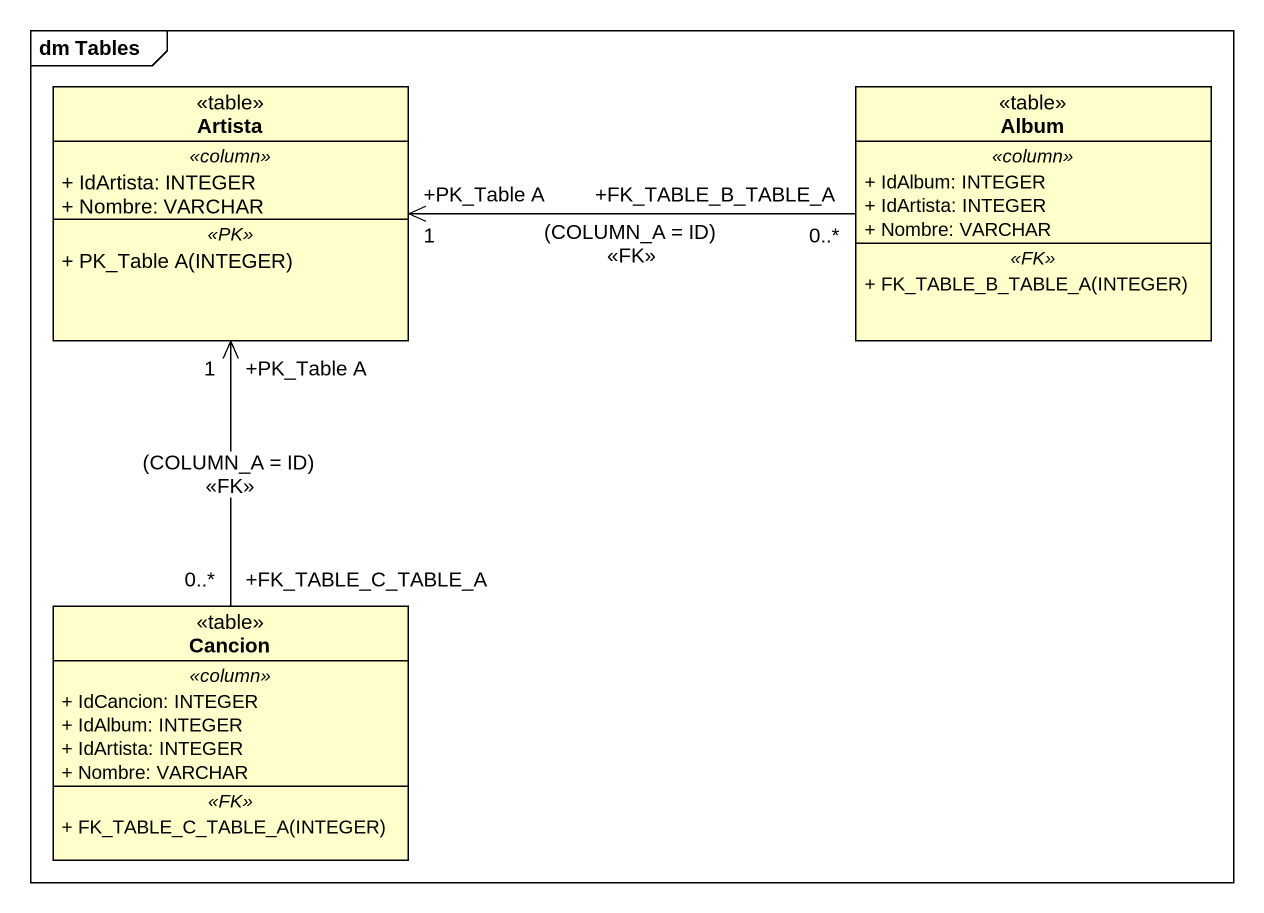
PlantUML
@startuml
mainframe dm Tables
hide circle
hide empty members
skinparam classAttributeIconSize 0
class Artista <<table>> {
  .. <<column>> ..
  + IdArtista: INTEGER
  + Nombre: VARCHAR
  .. <<PK>> ..
  + PK_Table A(INTEGER)
}
class Album <<table>> {
  .. <<column>> ..
  + IdAlbum: INTEGER
  + IdArtista: INTEGER
  + Nombre: VARCHAR
  .. <<FK>> ..
  + FK_TABLE_B_TABLE_A(INTEGER)
}
class Cancion <<table>> {
  .. <<column>> ..
  + IdCancion: INTEGER
  + IdAlbum: INTEGER
  + IdArtista: INTEGER
  + Nombre: VARCHAR
  .. <<FK>> ..
  + FK_TABLE_C_TABLE_A(INTEGER)
}
Album "+FK_TABLE_B_TABLE_A\n0..*" -left-> "+PK_Table A\n1" Artista : (COLUMN_A = ID)\n<<FK>>
Cancion "+FK_TABLE_C_TABLE_A\n0..*" -up-> "+PK_Table A\n1" Artista : (COLUMN_A = ID)\n<<FK>>
@enduml
